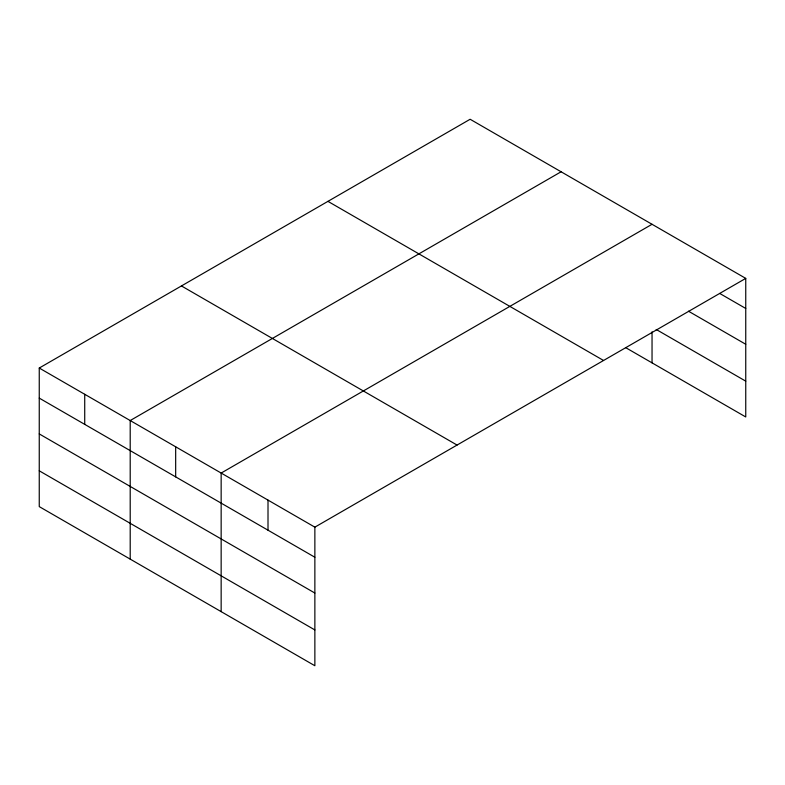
<?xml version="1.0" encoding="UTF-8"?>
<svg xmlns="http://www.w3.org/2000/svg" width="785" height="785" viewBox="0 0 785 785"><rect width="100%" height="100%" fill="white"/><g stroke="black" fill="none" stroke-linecap="round" stroke-linejoin="round"><path stroke-width="1.18" d="M625.606 347.598L745.75 416.963L745.75 278.39L470.136 119.261L39.25 368.037L39.25 506.61L314.863 665.739L314.863 527.157L39.25 368.037M561.089 171.778L130.202 420.544L130.202 559.126M652.041 224.284L221.154 473.061L221.154 611.633M314.863 527.157L745.75 278.39M719.717 293.443L745.75 308.466M688.484 311.203L745.75 344.272M656.211 329.464L745.75 381.157M327.944 201.362L603.557 360.482M181.443 285.946L457.056 445.066M39.25 398.113L314.863 557.242M39.25 433.919L314.863 593.038M39.25 470.804L314.863 629.933M652.041 331.829L652.041 362.856M268.009 500.114L268.009 530.189M175.673 446.802L175.673 476.878M84.721 394.296L84.721 424.371"/></g></svg>
